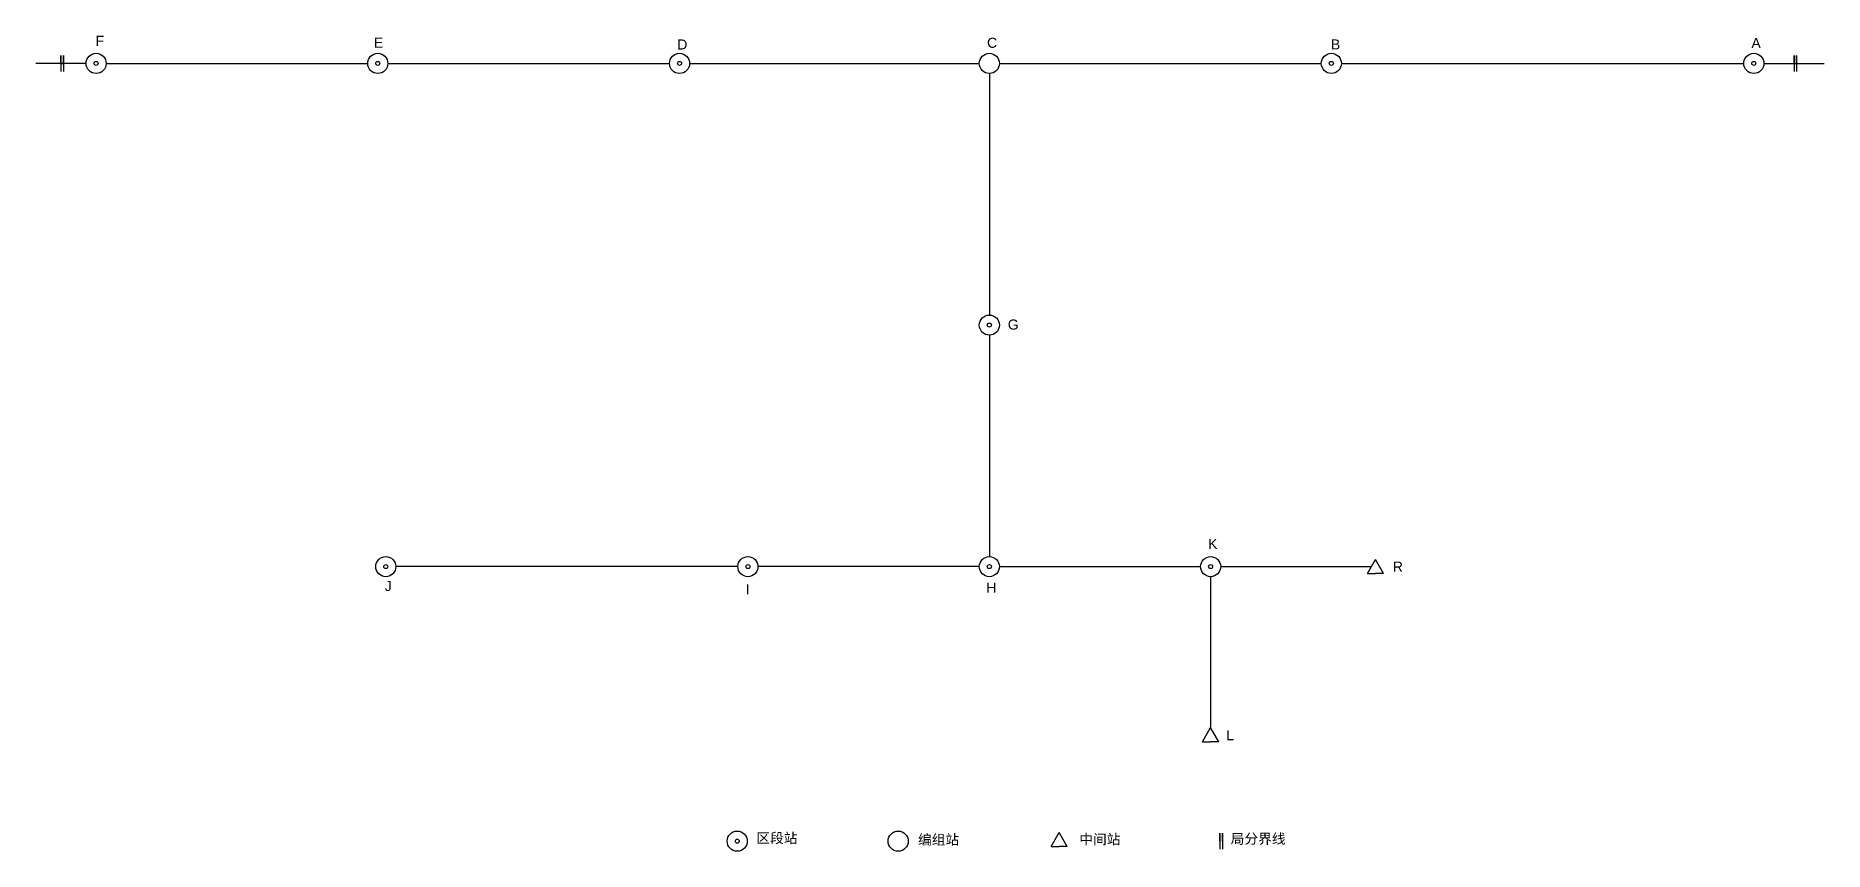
# Model space of a CAD drawing. Header units: millimetres. Extents: x 1675 to 2119, y 1663 to 1866.
import ezdxf

# ---------------------------------------------------------------- set-up
doc = ezdxf.new("R2010")
doc.units = ezdxf.units.MM
doc.styles.get("Standard").update_dxf_attribs({"font": 'arial.ttf'})

msp = doc.modelspace()

# ---------------------------------------------------------------- linework, layer by layer
for p, q in [((1687.4, 1858.65), (1674.9, 1858.65)), ((1681.15, 1858.65), (1681.15, 1860.65)), ((1681.15, 1860.65), (1681.15, 1856.65)), ((1681.15, 1858.65), (1681.77, 1858.65)), ((1681.77, 1858.65), (1681.77, 1860.65)), ((1681.77, 1860.65), (1681.77, 1856.65)), ((1692.4, 1858.65), (1757.4, 1858.65)), ((1762.4, 1858.65), (1832.4, 1858.65)), ((1837.4, 1858.65), (1909.4, 1858.65)), ((1914.4, 1858.65), (1994.4, 1858.65)), ((1999.4, 1858.65), (2099.4, 1858.65)), ((2104.4, 1858.65), (2119.4, 1858.65)), ((2111.9, 1858.65), (2111.9, 1860.65)), ((2111.9, 1860.65), (2111.9, 1856.65)), ((2111.9, 1858.65), (2112.52, 1858.65)), ((2112.52, 1858.65), (2112.52, 1860.65)), ((2112.52, 1860.65), (2112.52, 1856.65)), ((1911.9, 1856.15), (1911.9, 1796.15)), ((1911.9, 1791.15), (1911.9, 1736.15)), ((1849.4, 1733.65), (1764.4, 1733.65)), ((1909.4, 1733.65), (1854.4, 1733.65)), ((1914.4, 1733.65), (1964.4, 1733.65)), ((1969.4, 1733.65), (2006.9, 1733.65)), ((2005.9, 1731.91), (2007.9, 1735.38)), ((2009.9, 1731.91), (2007.9, 1735.38)), ((1966.9, 1731.15), (1966.9, 1693.65)), ((2005.9, 1731.91), (2007.9, 1731.91)), ((2009.9, 1731.91), (2007.9, 1731.91)), ((1964.9, 1690.17), (1966.9, 1693.65)), ((1968.9, 1690.17), (1966.9, 1693.65)), ((1964.9, 1690.17), (1966.9, 1690.17)), ((1968.9, 1690.17), (1966.9, 1690.17)), ((1927.23, 1664.1), (1929.23, 1667.57)), ((1931.23, 1664.1), (1929.23, 1667.57)), ((1969.21, 1665.46), (1969.21, 1667.46)), ((1969.21, 1667.46), (1969.21, 1663.46)), ((1969.83, 1665.46), (1969.83, 1667.46)), ((1969.83, 1667.46), (1969.83, 1663.46)), ((1927.23, 1664.1), (1929.23, 1664.1)), ((1931.23, 1664.1), (1929.23, 1664.1))]:
    msp.add_line(p, q)
for centre, radius in [((1689.9, 1858.65), 2.5), ((1689.9, 1858.65), 0.5), ((1759.9, 1858.65), 2.5), ((1759.9, 1858.65), 0.5), ((1834.9, 1858.65), 2.5), ((1834.9, 1858.65), 0.5), ((1911.9, 1858.65), 2.5), ((1996.9, 1858.65), 2.5), ((1996.9, 1858.65), 0.5), ((2101.9, 1858.65), 2.5), ((2101.9, 1858.65), 0.5), ((1911.9, 1793.65), 2.5), ((1911.9, 1793.65), 0.5), ((1761.9, 1733.65), 2.5), ((1761.9, 1733.65), 0.5), ((1851.9, 1733.65), 2.5), ((1851.9, 1733.65), 0.5), ((1911.9, 1733.65), 2.5), ((1911.9, 1733.65), 0.5), ((1966.9, 1733.65), 2.5), ((1966.9, 1733.65), 0.5), ((1849.24, 1665.46), 2.5), ((1889.24, 1665.46), 2.5), ((1849.24, 1665.46), 0.5)]:
    msp.add_circle(centre, radius)

# ---------------------------------------------------------------- texts
at = {"char_height": 2.5, "attachment_point": 1}
for s, width, insert in [('F', 6.7223, (1689.76, 1865.51)), ('E', 6.7223, (1758.94, 1865.05)), ('D', 6.7223, (1834.33, 1864.6)), ('C', 6.7223, (1911.33, 1865.02)), ('B', 6.7223, (1996.78, 1864.61)), ('A', 6.7223, (2101.3, 1864.96)), ('G', 6.7223, (1916.48, 1795.04)), ('K', 6.7223, (1966.26, 1740.54)), ('R', 6.7223, (2012.18, 1734.88)), ('J', 6.7223, (1761.64, 1730.11)), ('I', 6.7223, (1851.37, 1729.25)), ('H', 6.7223, (1911.14, 1729.68)), ('L', 6.7223, (1970.76, 1693.02)), ('{\\fSimSun|b0|i0|c134|p2;区段站}', 16.4282, (1854.01, 1667.48)), ('{\\fSimSun|b0|i0|c134|p2;编组站}', 16.4282, (1894.18, 1667.08)), ('{\\fSimSun|b0|i0|c134|p2;中间站}', 16.4282, (1934.26, 1667.17)), ('{\\fSimSun|b0|i0|c134|p2;局分界线}', 16.4282, (1971.89, 1667.31))]:
    msp.add_mtext_dynamic_manual_height_columns(s, width=width, gutter_width=12.5, heights=[0], dxfattribs=dict(at, insert=insert))

doc.saveas('drawing.dxf')
